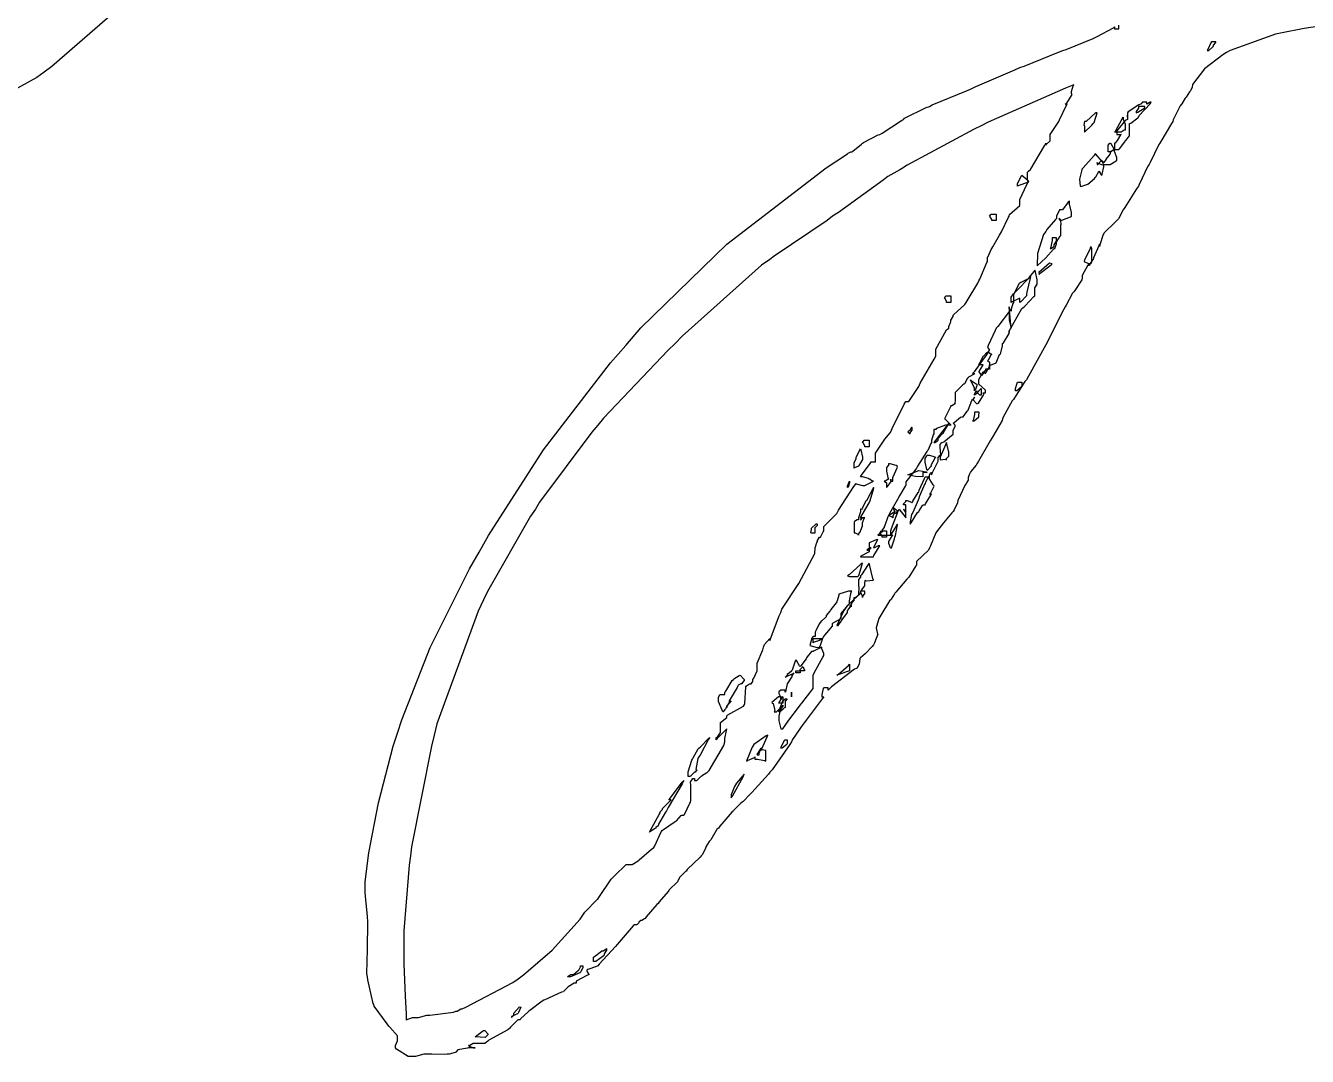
# Model space of a CAD drawing. Extents: x 51 to 306, y 22 to 311.
# Drawn here: x 135.87 to 156.86, y 191.98 to 208.86 of the extents above; entities that cross this region are included whole.
import ezdxf

# ---------------------------------------------------------------- set-up
doc = ezdxf.new("R2010")
doc.units = 0
doc.header["$MEASUREMENT"] = 0

msp = doc.modelspace()

# ---------------------------------------------------------------- linework, layer by layer
at = {"color": 7}
for points in [[(160.663, 209.4), (156.808, 208.818), (156.421, 208.738), (156.341, 208.722), (155.601, 208.457), (155.539, 208.421), (155.477, 208.387), (155.177, 208.153), (154.984, 207.9), (154.976, 207.856), (154.976, 207.856), (154.948, 207.796), (154.94, 207.786), (154.93, 207.778), (154.878, 207.69), (154.869, 207.68), (154.86, 207.672), (154.807, 207.584), (154.799, 207.574), (154.781, 207.548), (154.666, 207.319), (154.657, 207.293), (154.639, 207.258), (154.463, 206.966), (154.446, 206.94), (154.428, 206.914), (154.287, 206.623), (154.27, 206.587), (154.252, 206.561), (154.11, 206.261), (154.094, 206.235), (154.066, 206.19), (153.873, 205.882), (153.847, 205.846), (153.847, 205.846), (153.767, 205.697), (153.741, 205.669), (153.713, 205.643), (153.537, 205.467), (153.529, 205.457), (153.519, 205.441), (153.466, 205.274), (153.458, 205.246), (153.458, 205.246), (153.458, 205.273), (153.458, 205.281), (153.449, 205.255), (153.361, 205.062), (153.352, 205.034), (153.343, 205.026), (153.29, 204.938), (153.282, 204.928), (153.282, 204.928), (153.282, 204.956), (153.282, 204.964), (153.264, 204.938), (153.176, 204.772), (153.176, 204.717), (153.166, 204.701), (153.052, 204.523), (153.035, 204.505), (153.017, 204.479), (152.911, 204.286), (152.893, 204.258), (152.867, 204.206), (152.638, 203.755), (152.612, 203.693), (152.576, 203.633), (152.294, 203.121), (152.26, 203.06), (152.232, 203.033), (152.064, 202.769), (152.047, 202.741), (152.029, 202.715), (151.879, 202.452), (151.871, 202.424), (151.861, 202.398), (151.711, 202.134), (151.694, 202.106), (151.667, 202.062), (151.474, 201.727), (151.448, 201.683), (151.438, 201.666), (151.35, 201.56), (151.342, 201.542), (151.332, 201.534), (151.306, 201.461), (151.306, 201.436), (151.306, 201.42), (151.28, 201.375), (151.271, 201.366), (151.253, 201.331), (151.138, 201.083), (151.129, 201.047), (151.129, 201.047), (151.076, 200.934), (151.059, 200.907), (151.041, 200.881), (150.905, 200.718), (150.785, 200.572), (150.777, 200.554), (150.777, 200.554), (150.688, 200.343), (150.672, 200.308), (150.654, 200.273), (150.46, 200.087), (150.46, 200.025), (150.45, 200.017), (150.336, 199.831), (150.319, 199.813), (150.301, 199.796), (150.124, 199.584), (150.107, 199.566), (150.097, 199.558), (150.045, 199.47), (150.037, 199.46), (150.019, 199.444), (149.877, 199.205), (149.86, 199.179), (149.842, 199.153), (149.802, 198.998), (149.819, 198.896), (149.824, 198.896), (149.824, 198.896), (149.771, 198.756), (149.754, 198.72), (149.736, 198.694), (149.62, 198.575), (149.542, 198.508), (149.542, 198.508), (149.532, 198.5), (149.52, 198.407), (149.483, 198.331), (149.472, 198.331), (149.444, 198.323), (149.065, 198.033), (149.013, 197.979), (149.013, 197.979), (149.013, 198.006), (149.013, 198.015), (148.995, 198.015), (148.955, 198.015), (148.942, 198.015), (148.933, 198.006), (148.908, 197.907), (148.908, 197.872), (148.908, 197.872), (148.933, 197.872), (148.942, 197.872), (148.915, 197.838), (148.652, 197.485), (148.626, 197.449), (148.598, 197.415), (148.43, 197.168), (148.413, 197.133), (148.386, 197.088), (148.095, 196.674), (148.06, 196.638), (148.033, 196.603), (147.76, 196.303), (147.744, 196.285), (147.734, 196.277), (147.62, 196.154), (147.602, 196.144), (147.584, 196.128), (147.469, 196.014), (147.461, 196.004), (147.434, 195.978), (147.241, 195.749), (147.215, 195.721), (147.197, 195.705), (147.09, 195.527), (147.072, 195.509), (147.063, 195.501), (147.011, 195.413), (147.002, 195.403), (147.011, 195.396), (146.949, 195.281), (146.932, 195.263), (146.914, 195.246), (146.702, 195.043), (146.685, 195.016), (146.675, 195.007), (146.587, 194.919), (146.579, 194.91), (146.57, 194.902), (146.543, 194.84), (146.543, 194.84), (146.543, 194.84), (146.411, 194.707), (146.403, 194.697), (146.393, 194.681), (146.243, 194.514), (146.226, 194.487), (146.208, 194.47), (146.032, 194.266), (146.014, 194.24), (146.004, 194.232), (145.959, 194.204), (145.944, 194.204), (145.944, 194.204), (145.91, 194.178), (145.91, 194.168), (145.91, 194.168), (145.882, 194.143), (145.874, 194.134), (145.874, 194.134), (145.846, 194.134), (145.838, 194.134), (145.82, 194.117), (145.591, 193.851), (145.557, 193.815), (145.529, 193.781), (145.264, 193.49), (145.238, 193.463), (145.22, 193.455), (145.078, 193.402), (145.062, 193.392), (145.062, 193.376), (145.088, 193.332), (145.098, 193.322), (145.062, 193.306), (144.885, 193.213), (144.885, 193.182), (144.85, 193.182), (144.753, 193.12), (144.745, 193.11), (144.735, 193.102), (144.683, 193.05), (144.675, 193.04), (144.647, 193.032), (144.373, 192.909), (144.356, 192.899), (144.329, 192.883), (144.126, 192.732), (144.11, 192.723), (144.092, 192.706), (143.977, 192.599), (143.969, 192.581), (143.969, 192.581), (143.941, 192.581), (143.933, 192.581), (143.924, 192.573), (143.809, 192.458), (143.793, 192.44), (143.765, 192.414), (143.456, 192.246), (143.44, 192.228), (143.44, 192.228), (143.386, 192.194), (143.368, 192.194), (143.368, 192.194), (143.342, 192.194), (143.334, 192.194), (143.306, 192.194), (143.247, 192.194), (143.228, 192.194), (143.2, 192.194), (143.141, 192.158), (143.122, 192.158), (143.13, 192.15), (143.203, 192.123), (143.228, 192.123), (143.2, 192.123), (143.141, 192.123), (143.122, 192.123), (143.104, 192.115), (142.945, 192.088), (142.945, 192.088), (142.911, 192.052), (142.901, 192.043), (142.802, 192.017), (142.769, 192.017), (142.733, 192.009), (142.522, 192.017), (142.452, 192.017), (142.39, 192.017), (142.251, 191.981), (142.205, 191.981), (142.133, 191.981), (141.939, 192.097), (141.923, 192.123), (141.923, 192.159), (141.957, 192.238), (141.957, 192.264), (141.957, 192.318), (141.833, 192.458), (141.817, 192.476), (141.789, 192.512), (141.578, 192.803), (141.57, 192.829), (141.56, 192.847), (141.472, 193.234), (141.464, 193.286), (141.454, 193.34), (141.464, 193.729), (141.472, 194.186), (141.464, 194.274), (141.464, 194.274), (141.436, 194.602), (141.428, 194.663), (141.428, 194.84), (141.49, 195.316), (141.5, 195.369), (141.516, 195.457), (141.648, 196.136), (141.887, 197.062), (141.957, 197.273), (142.028, 197.493), (142.495, 198.676), (143.138, 199.964), (143.298, 200.237), (143.447, 200.511), (144.351, 201.917), (145.449, 203.342), (145.697, 203.623), (145.944, 203.915), (147.355, 205.286), (148.978, 206.535), (149.331, 206.764), (149.339, 206.773), (149.385, 206.798), (149.401, 206.798), (149.418, 206.808), (149.56, 206.922), (149.578, 206.94), (149.594, 206.95), (149.833, 207.072), (149.86, 207.081), (149.895, 207.099), (150.212, 207.311), (150.247, 207.327), (150.265, 207.345), (150.618, 207.523), (150.672, 207.54), (150.716, 207.567), (151.28, 207.796), (151.342, 207.822), (151.42, 207.858), (152.073, 208.14), (152.153, 208.175), (152.224, 208.201), (152.787, 208.43), (152.859, 208.456), (152.911, 208.474), (153.352, 208.651), (153.388, 208.668), (153.422, 208.686), (153.687, 208.828), (153.705, 208.844), (153.705, 208.844), (153.705, 208.818), (153.705, 208.808), (153.722, 208.808), (153.761, 208.808), (153.775, 208.808), (153.775, 208.826), (153.775, 208.868)], [(137.415, 209.163), (136.295, 208.191), (136.172, 208.103), (136.048, 208.015), (134.753, 207.301)]]:
    msp.add_lwpolyline(points, dxfattribs=at)
for points in [[(155.222, 208.456), (155.248, 208.456), (155.319, 208.519), (155.328, 208.528), (155.328, 208.545), (155.363, 208.586), (155.363, 208.598), (155.345, 208.598), (155.305, 208.598), (155.292, 208.598), (155.283, 208.581), (155.23, 208.474), (155.222, 208.456)], [(152.294, 206.481), (152.328, 206.509), (152.558, 206.896), (152.576, 206.94), (152.576, 206.94), (152.576, 206.914), (152.576, 206.904), (152.585, 206.914), (152.647, 206.974), (152.647, 206.974), (152.647, 207.01), (152.647, 207.082), (152.779, 207.275), (152.789, 207.293), (152.805, 207.319), (152.911, 207.548), (152.929, 207.574), (152.929, 207.574), (152.902, 207.574), (152.893, 207.574), (152.92, 207.592), (153.008, 207.734), (152.999, 207.75), (152.999, 207.786), (153.025, 207.876), (153.035, 207.892), (152.903, 207.84), (151.632, 207.283), (151.518, 207.221), (151.402, 207.169), (150.309, 206.577), (150.213, 206.515), (150.186, 206.499), (149.993, 206.393), (149.967, 206.375), (149.913, 206.331), (149.181, 205.802), (149.085, 205.74), (148.996, 205.669), (148.131, 205.088), (148.06, 205.034), (147.919, 204.938), (146.623, 203.775), (146.509, 203.659), (146.393, 203.545), (145.335, 202.434), (145.238, 202.318), (145.141, 202.204), (144.286, 201.057), (144.216, 200.943), (144.136, 200.828), (143.43, 199.592), (143.368, 199.46), (143.28, 199.275), (142.602, 197.425), (142.558, 197.239), (142.514, 197.062), (142.186, 195.413), (142.169, 195.263), (142.151, 195.114), (142.063, 194.035), (142.063, 193.675), (142.063, 193.499), (142.081, 192.969), (142.099, 192.679), (142.099, 192.581), (142.099, 192.581), (142.204, 192.617), (142.24, 192.617), (142.3, 192.617), (142.44, 192.653), (142.486, 192.653), (142.486, 192.653), (142.875, 192.706), (142.911, 192.723), (142.937, 192.723), (142.995, 192.757), (143.015, 192.757), (143.077, 192.785), (143.845, 193.191), (143.933, 193.252), (144.022, 193.314), (144.493, 193.721), (144.948, 194.23), (145.028, 194.345), (145.036, 194.354), (145.123, 194.443), (145.132, 194.451), (145.141, 194.461), (145.229, 194.549), (145.238, 194.557), (145.255, 194.584), (145.459, 194.884), (145.485, 194.91), (145.511, 194.937), (145.703, 195.122), (145.767, 195.122), (145.802, 195.122), (145.9, 195.184), (145.91, 195.192), (145.918, 195.202), (146.12, 195.377), (146.156, 195.403), (146.173, 195.431), (146.279, 195.659), (146.297, 195.685), (146.313, 195.695), (146.491, 195.819), (146.509, 195.828), (146.526, 195.837), (146.605, 195.924), (146.615, 195.932), (146.615, 195.932), (146.649, 195.932), (146.649, 195.932), (146.658, 195.942), (146.746, 196.128), (146.756, 196.144), (146.764, 196.172), (146.764, 196.435), (146.756, 196.461), (146.756, 196.479), (146.792, 196.52), (146.792, 196.533), (146.826, 196.533), (146.826, 196.533), (146.826, 196.507), (146.826, 196.497), (146.826, 196.497), (146.852, 196.497), (146.862, 196.497), (146.862, 196.497), (146.922, 196.559), (146.932, 196.567), (146.94, 196.577), (147.028, 196.63), (147.038, 196.638), (147.064, 196.665), (147.303, 197.072), (147.321, 197.133), (147.321, 197.186), (147.345, 197.317), (147.355, 197.343), (147.337, 197.327), (147.195, 197.185), (147.179, 197.167), (147.179, 197.167), (147.179, 197.195), (147.179, 197.203), (147.195, 197.203), (147.249, 197.283), (147.249, 197.309), (147.249, 197.309), (147.249, 197.363), (147.249, 197.379), (147.249, 197.397), (147.249, 197.437), (147.249, 197.449), (147.249, 197.449), (147.355, 197.529), (147.355, 197.556), (147.372, 197.574), (147.628, 197.715), (147.638, 197.732), (147.646, 197.759), (147.664, 198.033), (147.673, 198.049), (147.673, 198.049), (147.726, 198.085), (147.744, 198.085), (147.752, 198.085), (147.778, 198.121), (147.778, 198.121), (147.778, 198.121), (147.778, 198.147), (147.778, 198.155), (147.796, 198.173), (147.85, 198.293), (147.85, 198.331), (147.85, 198.42), (147.945, 198.64), (147.954, 198.684), (147.969, 198.724), (148.06, 198.826), (148.06, 198.826), (148.06, 198.826), (148.06, 198.8), (148.06, 198.79), (148.069, 198.818), (148.209, 199.197), (148.237, 199.249), (148.253, 199.303), (148.532, 199.726), (148.792, 200.219), (148.802, 200.308), (148.802, 200.308), (148.827, 200.396), (148.836, 200.414), (148.836, 200.431), (148.872, 200.484), (148.872, 200.484), (148.889, 200.484), (148.933, 200.572), (148.942, 200.59), (148.942, 200.608), (148.942, 200.648), (148.942, 200.66), (148.969, 200.688), (149.145, 200.863), (149.155, 200.871), (149.181, 200.925), (149.436, 201.313), (149.472, 201.366), (149.472, 201.357), (149.578, 201.33), (149.614, 201.33), (149.614, 201.33), (149.736, 201.392), (149.754, 201.4), (149.736, 201.4), (149.696, 201.436), (149.684, 201.436), (149.674, 201.446), (149.575, 201.472), (149.542, 201.472), (149.56, 201.498), (149.701, 201.693), (149.718, 201.719), (149.736, 201.719), (149.776, 201.719), (149.79, 201.719), (149.79, 201.737), (149.79, 201.789), (149.79, 201.789), (149.79, 201.861), (149.921, 202.055), (149.931, 202.071), (149.939, 202.089), (150.027, 202.195), (150.037, 202.212), (150.063, 202.266), (150.256, 202.663), (150.283, 202.707), (150.336, 202.707), (150.478, 202.919), (150.496, 202.953), (150.522, 203.007), (150.75, 203.402), (150.777, 203.447), (150.777, 203.562), (150.953, 203.879), (150.989, 203.906), (150.989, 203.933), (151.015, 204.003), (151.025, 204.012), (151.025, 204.039), (151.059, 204.099), (151.059, 204.118), (151.068, 204.127), (151.253, 204.294), (151.271, 204.329), (151.288, 204.356), (151.464, 204.647), (151.482, 204.681), (151.5, 204.709), (151.614, 204.982), (151.624, 205), (151.624, 205.018), (151.624, 205.058), (151.624, 205.07), (151.632, 205.08), (151.685, 205.194), (151.694, 205.21), (151.711, 205.238), (151.817, 205.431), (151.835, 205.457), (151.853, 205.485), (151.967, 205.723), (151.977, 205.74), (151.985, 205.767), (152.153, 205.916), (152.153, 205.916), (152.153, 206.014), (152.266, 206.261), (152.294, 206.305), (152.276, 206.296), (152.134, 206.244), (152.117, 206.235), (152.117, 206.279), (152.178, 206.403), (152.188, 206.411), (152.188, 206.412), (152.284, 206.332), (152.294, 206.305), (152.276, 206.332), (152.276, 206.465), (152.294, 206.481)], [(153.388, 206.764), (153.37, 206.737), (153.192, 206.533), (153.176, 206.515), (153.166, 206.499), (153.132, 206.349), (153.139, 206.235), (153.142, 206.235), (153.15, 206.226), (153.264, 206.266), (153.378, 206.358), (153.388, 206.375), (153.396, 206.385), (153.449, 206.473), (153.458, 206.481), (153.458, 206.465), (153.484, 206.421), (153.494, 206.411), (153.502, 206.429), (153.529, 206.549), (153.529, 206.587), (153.545, 206.587), (153.585, 206.587), (153.599, 206.587), (153.633, 206.587), (153.731, 206.649), (153.741, 206.658), (153.741, 206.702), (153.705, 206.801), (153.705, 206.834), (153.722, 206.834), (153.761, 206.834), (153.775, 206.834), (153.784, 206.843), (153.872, 206.958), (153.881, 206.974), (153.89, 206.984), (153.952, 207.057), (153.952, 207.081), (153.952, 207.125), (153.952, 207.224), (153.952, 207.257), (153.97, 207.266), (154.084, 207.355), (154.094, 207.363), (154.11, 207.391), (154.287, 207.584), (154.304, 207.61), (154.287, 207.61), (154.243, 207.584), (154.234, 207.574), (154.234, 207.574), (154.234, 207.602), (154.234, 207.61), (154.216, 207.61), (154.176, 207.61), (154.164, 207.61), (154.164, 207.61), (154.136, 207.574), (154.128, 207.574), (154.102, 207.566), (153.925, 207.451), (153.917, 207.433), (153.917, 207.417), (153.917, 207.377), (153.917, 207.363), (153.917, 207.363), (153.917, 207.397), (153.917, 207.397), (153.917, 207.381), (153.917, 207.341), (153.917, 207.327), (153.881, 207.311), (153.741, 207.138), (153.741, 207.081), (153.757, 207.081), (153.797, 207.081), (153.811, 207.081), (153.802, 207.072), (153.749, 206.984), (153.741, 206.974), (153.741, 206.974), (153.713, 206.94), (153.705, 206.94), (153.705, 206.922), (153.705, 206.882), (153.705, 206.868), (153.705, 206.842), (153.635, 206.784), (153.635, 206.764), (153.625, 206.755), (153.58, 206.692), (153.565, 206.692), (153.565, 206.676), (153.529, 206.622), (153.529, 206.622), (153.501, 206.64), (153.396, 206.755), (153.388, 206.764)], [(154.094, 207.54), (154.094, 207.513), (154.058, 207.454), (154.058, 207.433), (154.084, 207.443), (154.2, 207.516), (154.2, 207.54), (154.172, 207.54), (154.113, 207.54), (154.094, 207.54)], [(153.212, 207.117), (153.212, 207.117), (153.334, 207.231), (153.352, 207.257), (153.369, 207.275), (153.422, 207.433), (153.422, 207.433), (153.395, 207.433), (153.317, 207.363), (153.238, 207.293), (153.212, 207.293), (153.212, 207.293), (153.202, 207.231), (153.212, 207.221), (153.212, 207.195), (153.212, 207.137), (153.212, 207.117)], [(153.847, 207.363), (153.847, 207.329), (153.881, 207.249), (153.881, 207.221), (153.881, 207.221), (153.881, 207.169), (153.881, 207.151), (153.863, 207.151), (153.811, 207.117), (153.811, 207.117), (153.784, 207.117), (153.724, 207.117), (153.705, 207.117), (153.722, 207.134), (153.829, 207.337), (153.847, 207.363)], [(153.599, 206.798), (153.599, 206.825), (153.599, 206.885), (153.599, 206.904), (153.599, 206.904), (153.625, 206.94), (153.635, 206.94), (153.643, 206.932), (153.695, 206.843), (153.705, 206.834), (153.695, 206.825), (153.622, 206.798), (153.599, 206.798)], [(153.422, 206.622), (153.422, 206.622), (153.422, 206.587), (153.422, 206.587), (153.431, 206.587), (153.458, 206.613), (153.458, 206.622), (153.494, 206.658), (153.494, 206.641), (153.519, 206.597), (153.529, 206.587), (153.511, 206.579), (153.422, 206.612), (153.422, 206.622)], [(152.823, 205.669), (152.84, 205.679), (152.981, 205.732), (152.999, 205.74), (152.999, 205.802), (152.965, 205.941), (152.965, 205.986), (152.947, 205.97), (152.853, 205.846), (152.823, 205.846), (152.805, 205.846), (152.753, 205.741), (152.753, 205.705), (152.735, 205.687), (152.593, 205.521), (152.576, 205.493), (152.54, 205.441), (152.44, 205.132), (152.436, 204.928), (152.436, 204.928), (152.436, 204.928), (152.576, 205.058), (152.707, 205.202), (152.717, 205.21), (152.725, 205.21), (152.753, 205.291), (152.753, 205.317), (152.761, 205.326), (152.813, 205.414), (152.823, 205.423), (152.823, 205.467), (152.823, 205.566), (152.823, 205.599), (152.831, 205.607), (152.823, 205.669), (152.823, 205.669)], [(151.765, 205.669), (151.747, 205.669), (151.707, 205.669), (151.694, 205.669), (151.694, 205.687), (151.667, 205.732), (151.658, 205.74), (151.658, 205.74), (151.685, 205.776), (151.694, 205.776), (151.711, 205.776), (151.751, 205.776), (151.765, 205.776), (151.765, 205.75), (151.765, 205.69), (151.765, 205.669)], [(152.823, 205.669), (152.823, 205.679), (152.789, 205.705), (152.789, 205.705), (152.789, 205.705), (152.813, 205.669), (152.823, 205.669), (152.823, 205.669), (152.823, 205.669), (152.823, 205.669)], [(152.647, 205.21), (152.663, 205.21), (152.707, 205.238), (152.717, 205.246), (152.717, 205.274), (152.753, 205.333), (152.753, 205.353), (152.753, 205.353), (152.753, 205.379), (152.753, 205.387), (152.735, 205.387), (152.695, 205.387), (152.683, 205.387), (152.683, 205.343), (152.655, 205.22), (152.647, 205.21)], [(153.212, 205), (153.212, 205), (153.212, 205), (153.212, 205), (153.22, 205.026), (153.308, 205.22), (153.318, 205.246), (153.326, 205.212), (153.326, 204.982), (153.318, 204.964), (153.29, 204.964), (153.22, 204.991), (153.212, 205)], [(152.683, 204.964), (152.64, 204.972), (152.462, 204.822), (152.47, 204.788), (152.487, 204.806), (152.665, 204.947), (152.683, 204.964)], [(152.4, 204.541), (152.4, 204.568), (152.436, 204.628), (152.436, 204.647), (152.436, 204.701), (152.408, 204.832), (152.4, 204.858), (152.39, 204.841), (152.302, 204.735), (152.294, 204.717), (152.276, 204.709), (152.17, 204.657), (152.153, 204.647), (152.144, 204.639), (152.047, 204.459), (152.047, 204.399), (152.047, 204.383), (152.047, 204.342), (152.047, 204.329), (152.038, 204.312), (152.011, 204.22), (152.011, 204.188), (152.011, 204.188), (152.011, 204.214), (152.011, 204.222), (151.985, 204.188), (151.791, 203.933), (151.765, 203.906), (151.747, 203.871), (151.632, 203.624), (151.624, 203.589), (151.658, 203.553), (151.649, 203.545), (151.597, 203.456), (151.588, 203.447), (151.57, 203.42), (151.404, 203.192), (151.378, 203.164), (151.378, 203.164), (151.402, 203.164), (151.412, 203.164), (151.402, 203.156), (151.314, 203.104), (151.306, 203.094), (151.296, 203.086), (151.244, 202.998), (151.235, 202.988), (151.217, 202.98), (151.095, 202.854), (151.095, 202.811), (151.095, 202.811), (151.095, 202.759), (151.095, 202.741), (151.095, 202.724), (151.088, 202.678), (151.095, 202.671), (151.085, 202.663), (151.04, 202.635), (151.025, 202.635), (151.015, 202.619), (150.927, 202.442), (150.919, 202.424), (150.927, 202.416), (151.015, 202.328), (151.025, 202.318), (151.025, 202.318), (150.997, 202.318), (150.989, 202.318), (150.935, 202.318), (150.785, 202.266), (150.777, 202.248), (150.777, 202.248), (150.75, 202.248), (150.742, 202.248), (150.742, 202.231), (150.742, 202.191), (150.742, 202.178), (150.732, 202.16), (150.706, 202.067), (150.706, 202.035), (150.697, 202.019), (150.644, 201.905), (150.636, 201.895), (150.627, 201.887), (150.476, 201.648), (150.46, 201.613), (150.432, 201.578), (150.283, 201.392), (150.283, 201.33), (150.274, 201.322), (150.186, 201.172), (150.177, 201.154), (150.168, 201.137), (150.017, 200.872), (150.001, 200.837), (149.991, 200.82), (149.939, 200.678), (149.931, 200.66), (149.931, 200.644), (149.895, 200.604), (149.895, 200.59), (149.895, 200.572), (149.824, 200.518), (149.824, 200.518), (149.824, 200.518), (150.009, 200.518), (150.071, 200.518), (150.061, 200.51), (150.009, 200.423), (150.001, 200.414), (150.001, 200.387), (150.027, 200.317), (150.037, 200.308), (150.053, 200.308), (150.097, 200.458), (150.107, 200.484), (150.115, 200.511), (150.151, 200.686), (150.143, 200.695), (150.133, 200.678), (150.045, 200.536), (150.037, 200.518), (150.037, 200.536), (150.037, 200.577), (150.037, 200.59), (150.053, 200.626), (150.159, 200.908), (150.177, 200.943), (150.186, 200.925), (150.274, 200.819), (150.283, 200.801), (150.283, 200.819), (150.283, 200.871), (150.283, 200.871), (150.283, 200.889), (150.256, 200.934), (150.247, 200.943), (150.247, 200.943), (150.283, 200.916), (150.283, 200.907), (150.283, 200.925), (150.283, 200.965), (150.283, 200.977), (150.283, 200.977), (150.283, 201.013), (150.283, 201.013), (150.283, 201.013), (150.256, 201.013), (150.247, 201.013), (150.247, 201.031), (150.283, 201.071), (150.283, 201.083), (150.309, 201.083), (150.38, 201.057), (150.39, 201.047), (150.398, 201.075), (150.486, 201.216), (150.496, 201.224), (150.504, 201.252), (150.591, 201.446), (150.6, 201.472), (150.618, 201.472), (150.658, 201.472), (150.672, 201.472), (150.654, 201.472), (150.609, 201.384), (150.6, 201.366), (150.591, 201.349), (150.504, 201.145), (150.496, 201.119), (150.486, 201.093), (150.398, 200.889), (150.39, 200.871), (150.38, 200.855), (150.354, 200.735), (150.354, 200.695), (150.37, 200.722), (150.478, 200.89), (150.496, 200.907), (150.504, 200.916), (150.556, 201.005), (150.566, 201.013), (150.566, 201.013), (150.591, 201.013), (150.6, 201.013), (150.609, 201.031), (150.697, 201.173), (150.706, 201.19), (150.706, 201.19), (150.68, 201.19), (150.672, 201.19), (150.688, 201.199), (150.75, 201.322), (150.742, 201.33), (150.732, 201.34), (150.68, 201.428), (150.672, 201.436), (150.672, 201.454), (150.672, 201.494), (150.672, 201.506), (150.672, 201.506), (150.697, 201.542), (150.706, 201.542), (150.706, 201.542), (150.706, 201.506), (150.706, 201.506), (150.723, 201.542), (150.813, 201.728), (150.813, 201.789), (150.848, 201.825), (150.857, 201.834), (150.848, 201.96), (150.848, 202.001), (150.848, 202.001), (150.873, 202.035), (150.883, 202.035), (150.909, 202.045), (151.059, 202.171), (151.059, 202.212), (151.059, 202.239), (151.095, 202.299), (151.095, 202.318), (151.059, 202.354), (151.076, 202.364), (151.183, 202.45), (151.201, 202.458), (151.227, 202.458), (151.288, 202.548), (151.306, 202.565), (151.314, 202.583), (151.368, 202.724), (151.378, 202.741), (151.386, 202.741), (151.412, 202.777), (151.412, 202.777), (151.412, 202.777), (151.386, 202.741), (151.378, 202.741), (151.386, 202.733), (151.438, 202.68), (151.448, 202.671), (151.474, 202.68), (151.562, 202.821), (151.554, 202.847), (151.554, 202.847), (151.579, 202.847), (151.588, 202.847), (151.588, 202.891), (151.482, 202.99), (151.482, 203.024), (151.482, 203.068), (151.544, 203.183), (151.554, 203.2), (151.588, 203.164), (151.597, 203.174), (151.658, 203.273), (151.658, 203.306), (151.685, 203.306), (151.755, 203.332), (151.765, 203.34), (151.765, 203.34), (151.817, 203.474), (151.835, 203.483), (151.843, 203.501), (151.871, 203.62), (151.871, 203.659), (151.887, 203.668), (151.977, 203.82), (151.977, 203.87), (151.977, 203.87), (151.977, 203.845), (151.977, 203.835), (151.985, 203.871), (152.188, 204.232), (152.224, 204.258), (152.24, 204.276), (152.382, 204.427), (152.4, 204.435), (152.4, 204.462), (152.4, 204.521), (152.4, 204.541)], [(152.33, 204.752), (152.32, 204.725), (152.268, 204.497), (152.26, 204.471), (152.26, 204.436), (152.17, 204.338), (152.153, 204.329), (152.153, 204.347), (152.153, 204.386), (152.153, 204.399), (152.144, 204.391), (152.029, 204.338), (152.011, 204.329), (152.011, 204.347), (152.011, 204.386), (152.011, 204.399), (152.011, 204.417), (152.047, 204.471), (152.047, 204.471), (152.083, 204.505), (152.109, 204.532), (152.302, 204.725), (152.33, 204.752), (152.33, 204.752), (152.33, 204.752), (152.33, 204.752)], [(151.025, 204.329), (151.007, 204.329), (150.966, 204.329), (150.953, 204.329), (150.953, 204.347), (150.927, 204.391), (150.919, 204.399), (150.919, 204.399), (150.943, 204.435), (150.953, 204.435), (150.971, 204.435), (151.011, 204.435), (151.025, 204.435), (151.025, 204.409), (151.025, 204.349), (151.025, 204.329)], [(151.977, 204.082), (151.977, 204.038), (152.011, 203.906), (152.011, 203.906), (151.977, 204.258), (151.977, 204.214), (151.977, 204.082), (151.977, 204.082)], [(151.482, 203.2), (151.491, 203.21), (151.544, 203.298), (151.554, 203.306), (151.536, 203.306), (151.495, 203.306), (151.482, 203.306), (151.491, 203.324), (151.544, 203.438), (151.554, 203.447), (151.562, 203.456), (151.614, 203.509), (151.624, 203.517), (151.641, 203.517), (151.681, 203.483), (151.694, 203.483), (151.685, 203.474), (151.632, 203.386), (151.624, 203.376), (151.624, 203.376), (151.658, 203.35), (151.658, 203.34), (151.658, 203.34), (151.658, 203.316), (151.658, 203.306), (151.658, 203.27), (151.658, 203.27), (151.658, 203.246), (151.658, 203.236), (151.658, 203.236), (151.632, 203.236), (151.624, 203.236), (151.624, 203.236), (151.597, 203.236), (151.588, 203.236), (151.588, 203.218), (151.554, 203.178), (151.554, 203.164), (151.554, 203.164), (151.526, 203.13), (151.518, 203.13), (151.518, 203.148), (151.482, 203.2), (151.482, 203.2)], [(151.342, 203.06), (151.342, 203.06), (151.342, 203.06), (151.342, 203.06), (151.358, 203.051), (151.438, 202.998), (151.448, 202.988), (151.448, 202.962), (151.42, 202.893), (151.412, 202.883), (151.412, 202.927), (151.342, 203.06), (151.342, 203.06)], [(151.448, 202.883), (151.448, 202.883), (151.448, 202.847), (151.448, 202.847), (151.448, 202.839), (151.412, 202.811), (151.412, 202.811), (151.412, 202.829), (151.438, 202.875), (151.448, 202.883), (151.448, 202.883), (151.448, 202.883), (151.448, 202.883)], [(151.518, 202.811), (151.5, 202.811), (151.46, 202.847), (151.448, 202.847), (151.456, 202.847), (151.482, 202.875), (151.482, 202.883), (151.518, 202.917), (151.518, 202.891), (151.518, 202.832), (151.518, 202.811), (151.518, 202.811), (151.518, 202.811), (151.518, 202.811)], [(152.117, 203.024), (152.134, 203.024), (152.174, 203.024), (152.188, 203.024), (152.188, 203.024), (152.188, 202.971), (152.188, 202.953), (152.178, 202.945), (152.106, 202.883), (152.083, 202.883), (152.083, 202.919), (152.108, 203.007), (152.117, 203.024)], [(151.412, 202.777), (151.412, 202.777), (151.412, 202.777), (151.412, 202.777), (151.412, 202.777), (151.412, 202.777), (151.412, 202.777), (151.412, 202.777), (151.412, 202.777), (151.412, 202.777)], [(151.378, 202.388), (151.404, 202.388), (151.473, 202.45), (151.482, 202.458), (151.482, 202.476), (151.488, 202.525), (151.482, 202.53), (151.464, 202.53), (151.424, 202.53), (151.412, 202.53), (151.412, 202.496), (151.386, 202.398), (151.378, 202.388)], [(150.39, 202.282), (150.38, 202.282), (150.354, 202.248), (150.354, 202.248), (150.354, 202.239), (150.319, 202.212), (150.319, 202.212), (150.354, 202.178), (150.354, 202.195), (150.39, 202.236), (150.39, 202.248), (150.39, 202.248), (150.39, 202.282), (150.39, 202.282), (150.39, 202.282), (150.39, 202.282), (150.39, 202.282)], [(150.989, 202.354), (150.989, 202.354), (150.989, 202.354), (150.989, 202.354), (150.961, 202.319), (150.768, 202.063), (150.742, 202.035), (150.759, 202.035), (150.803, 202.063), (150.813, 202.071), (150.813, 202.099), (150.873, 202.169), (150.883, 202.178), (150.899, 202.187), (150.979, 202.328), (150.989, 202.354)], [(149.684, 201.965), (149.666, 201.965), (149.626, 201.965), (149.614, 201.965), (149.614, 201.983), (149.586, 202.027), (149.578, 202.035), (149.578, 202.035), (149.604, 202.071), (149.614, 202.071), (149.63, 202.071), (149.67, 202.071), (149.684, 202.071), (149.684, 202.045), (149.684, 201.986), (149.684, 201.965)], [(150.953, 201.753), (150.953, 201.771), (150.989, 201.812), (150.989, 201.825), (150.989, 201.879), (150.953, 202.035), (150.953, 202.035), (150.953, 202.035), (150.901, 201.921), (150.848, 201.796), (150.848, 201.753), (150.848, 201.753), (150.935, 201.763), (150.953, 201.753)], [(149.437, 201.613), (149.437, 201.613), (149.437, 201.666), (149.437, 201.683), (149.437, 201.71), (149.472, 201.769), (149.472, 201.789), (149.472, 201.789), (149.532, 201.913), (149.542, 201.929), (149.55, 201.913), (149.578, 201.793), (149.578, 201.753), (149.568, 201.745), (149.516, 201.658), (149.508, 201.648), (149.508, 201.648), (149.445, 201.622), (149.437, 201.613)], [(150.706, 201.648), (150.697, 201.64), (150.644, 201.586), (150.636, 201.577), (150.627, 201.595), (150.6, 201.714), (150.6, 201.753), (150.6, 201.771), (150.627, 201.816), (150.636, 201.825), (150.671, 201.825), (150.759, 201.798), (150.777, 201.789), (150.759, 201.781), (150.697, 201.658), (150.706, 201.648)], [(150.001, 201.683), (150.001, 201.666), (149.967, 201.626), (149.967, 201.613), (149.967, 201.568), (149.991, 201.464), (150.001, 201.436), (149.991, 201.428), (149.946, 201.4), (149.931, 201.4), (149.931, 201.4), (149.967, 201.375), (149.967, 201.366), (149.967, 201.349), (149.967, 201.309), (149.967, 201.296), (149.983, 201.313), (150.049, 201.4), (150.071, 201.4), (150.071, 201.462), (150.151, 201.631), (150.143, 201.648), (150.125, 201.658), (150.031, 201.683), (150.001, 201.683)], [(150.566, 201.542), (150.566, 201.506), (150.566, 201.472), (150.566, 201.472), (150.442, 201.476), (150.319, 201.506), (150.319, 201.506), (150.496, 201.577), (150.496, 201.577), (150.618, 201.552), (150.636, 201.542), (150.618, 201.542), (150.566, 201.542), (150.566, 201.542)], [(149.365, 201.4), (149.365, 201.4), (149.365, 201.4), (149.365, 201.4), (149.365, 201.374), (149.339, 201.305), (149.331, 201.296), (149.331, 201.322), (149.356, 201.392), (149.365, 201.4)], [(150.037, 201.436), (150.037, 201.436), (150.037, 201.4), (150.037, 201.4), (150.037, 201.4), (150.037, 201.428), (150.037, 201.436), (150.037, 201.436), (150.037, 201.436), (150.037, 201.436)], [(149.508, 200.518), (149.508, 200.536), (149.542, 200.577), (149.542, 200.59), (149.55, 200.6), (149.578, 200.671), (149.578, 200.695), (149.578, 200.722), (149.604, 200.793), (149.614, 200.801), (149.596, 200.801), (149.554, 200.801), (149.542, 200.801), (149.55, 200.811), (149.666, 201.021), (149.684, 201.047), (149.701, 201.083), (149.762, 201.287), (149.754, 201.296), (149.745, 201.278), (149.656, 201.111), (149.648, 201.083), (149.63, 201.075), (149.568, 200.961), (149.578, 200.943), (149.578, 200.943), (149.55, 200.943), (149.542, 200.943), (149.542, 200.899), (149.508, 200.799), (149.508, 200.767), (149.49, 200.767), (149.445, 200.74), (149.437, 200.731), (149.437, 200.731), (149.437, 200.678), (149.437, 200.66), (149.437, 200.634), (149.437, 200.575), (149.437, 200.554), (149.454, 200.554), (149.508, 200.528), (149.508, 200.518)], [(150.071, 200.977), (150.079, 200.969), (150.143, 200.924), (150.143, 200.907), (150.143, 200.907), (150.115, 200.871), (150.107, 200.871), (150.107, 200.899), (150.079, 200.969), (150.071, 200.977)], [(150.177, 200.977), (150.177, 200.977), (150.177, 200.977), (150.177, 200.977)], [(149.542, 200.767), (149.55, 200.767), (149.578, 200.801), (149.578, 200.801), (149.578, 200.801), (149.542, 200.776), (149.542, 200.767)], [(150.001, 200.837), (150.009, 200.846), (150.107, 200.907), (150.107, 200.907), (150.107, 200.907), (150.071, 200.828), (150.071, 200.801), (150.061, 200.811), (150.001, 200.837), (150.001, 200.837)], [(150.177, 200.907), (150.177, 200.907), (150.177, 200.907), (150.177, 200.907)], [(148.802, 200.554), (148.802, 200.554), (148.802, 200.554), (148.802, 200.554), (148.802, 200.572), (148.802, 200.612), (148.802, 200.624), (148.802, 200.642), (148.836, 200.682), (148.836, 200.695), (148.81, 200.695), (148.74, 200.634), (148.732, 200.624), (148.732, 200.608), (148.725, 200.561), (148.732, 200.554), (148.748, 200.554), (148.788, 200.554), (148.802, 200.554)], [(149.967, 200.484), (149.949, 200.484), (149.907, 200.484), (149.895, 200.484), (149.895, 200.502), (149.868, 200.546), (149.86, 200.554), (149.86, 200.554), (149.885, 200.59), (149.895, 200.59), (149.913, 200.59), (149.953, 200.59), (149.967, 200.59), (149.967, 200.564), (149.967, 200.504), (149.967, 200.484)], [(149.754, 200.165), (149.762, 200.183), (149.85, 200.326), (149.86, 200.342), (149.833, 200.342), (149.774, 200.308), (149.754, 200.308), (149.762, 200.317), (149.815, 200.431), (149.824, 200.448), (149.797, 200.44), (149.684, 200.394), (149.684, 200.378), (149.684, 200.378), (149.684, 200.299), (149.684, 200.272), (149.684, 200.245), (149.55, 200.175), (149.542, 200.165), (149.594, 200.165), (149.714, 200.165), (149.754, 200.165)], [(149.718, 200.308), (149.701, 200.308), (149.656, 200.281), (149.648, 200.272), (149.665, 200.272), (149.709, 200.299), (149.718, 200.308), (149.718, 200.308), (149.718, 200.308), (149.718, 200.308)], [(149.754, 199.778), (149.745, 199.806), (149.692, 200.035), (149.684, 200.061), (149.666, 200.035), (149.56, 199.867), (149.542, 199.849), (149.542, 199.832), (149.508, 199.792), (149.508, 199.778), (149.508, 199.734), (149.516, 199.612), (149.508, 199.602), (149.508, 199.532), (149.321, 199.355), (149.295, 199.319), (149.268, 199.285), (149.155, 199.037), (149.155, 199.037), (149.179, 199.037), (149.255, 199.149), (149.331, 199.251), (149.331, 199.283), (149.339, 199.293), (149.385, 199.355), (149.401, 199.355), (149.401, 199.355), (149.374, 199.355), (149.365, 199.355), (149.374, 199.355), (149.401, 199.39), (149.401, 199.39), (149.401, 199.408), (149.437, 199.447), (149.437, 199.46), (149.437, 199.46), (149.437, 199.488), (149.437, 199.496), (149.463, 199.496), (149.532, 199.558), (149.542, 199.566), (149.542, 199.584), (149.578, 199.636), (149.578, 199.636), (149.578, 199.636), (149.614, 199.69), (149.614, 199.708), (149.614, 199.726), (149.619, 199.773), (149.614, 199.778), (149.64, 199.77), (149.754, 199.778), (149.754, 199.778)], [(149.331, 199.849), (149.357, 199.84), (149.498, 199.84), (149.508, 199.849), (149.516, 199.858), (149.568, 200.035), (149.578, 200.061), (149.55, 200.043), (149.357, 199.867), (149.331, 199.849)], [(148.942, 198.86), (148.942, 198.86), (148.942, 198.86), (148.942, 198.86), (148.959, 198.878), (149.085, 199.025), (149.085, 199.073), (149.093, 199.082), (149.225, 199.155), (149.225, 199.179), (149.225, 199.233), (149.339, 199.373), (149.365, 199.39), (149.365, 199.444), (149.392, 199.585), (149.401, 199.602), (149.348, 199.602), (149.189, 199.549), (149.189, 199.532), (149.189, 199.532), (149.163, 199.444), (149.155, 199.426), (149.145, 199.409), (149.057, 199.301), (149.049, 199.283), (149.039, 199.275), (148.978, 199.204), (148.978, 199.179), (148.969, 199.171), (148.916, 199.117), (148.908, 199.107), (148.898, 199.107), (148.872, 199.073), (148.872, 199.073), (148.863, 199.064), (148.81, 198.949), (148.802, 198.931), (148.802, 198.914), (148.802, 198.874), (148.802, 198.86), (148.802, 198.86), (148.775, 198.86), (148.766, 198.86), (148.743, 198.83), (148.712, 198.708), (148.835, 198.677), (148.872, 198.684), (148.88, 198.702), (148.933, 198.844), (148.942, 198.86)], [(149.614, 199.602), (149.596, 199.602), (149.554, 199.602), (149.542, 199.602), (149.542, 199.576), (149.578, 199.517), (149.578, 199.496), (149.578, 199.514), (149.614, 199.554), (149.614, 199.566), (149.614, 199.566), (149.614, 199.594), (149.614, 199.602)], [(148.131, 197.626), (148.165, 197.626), (148.263, 197.724), (148.273, 197.732), (148.273, 197.715), (148.237, 197.676), (148.237, 197.662), (148.227, 197.653), (148.203, 197.554), (148.203, 197.52), (148.203, 197.475), (148.237, 197.343), (148.237, 197.343), (148.27, 197.343), (148.369, 197.485), (148.528, 197.697), (148.555, 197.732), (148.582, 197.768), (148.766, 198.006), (148.766, 198.085), (148.766, 198.085), (148.766, 198.138), (148.766, 198.155), (148.766, 198.173), (148.766, 198.213), (148.766, 198.225), (148.783, 198.261), (148.924, 198.518), (148.942, 198.544), (148.942, 198.579), (148.908, 198.658), (148.908, 198.684), (148.898, 198.676), (148.783, 198.623), (148.766, 198.614), (148.739, 198.614), (148.668, 198.526), (148.66, 198.508), (148.65, 198.491), (148.564, 198.377), (148.555, 198.367), (148.546, 198.377), (148.492, 198.465), (148.483, 198.473), (148.474, 198.456), (148.422, 198.307), (148.413, 198.297), (148.413, 198.289), (148.379, 198.261), (148.379, 198.261), (148.379, 198.261), (148.343, 198.235), (148.343, 198.225), (148.343, 198.225), (148.316, 198.191), (148.307, 198.191), (148.325, 198.2), (148.439, 198.253), (148.449, 198.261), (148.449, 198.261), (148.422, 198.225), (148.413, 198.225), (148.422, 198.209), (148.343, 198.085), (148.343, 198.085), (148.343, 198.085), (148.316, 197.954), (148.307, 197.944), (148.307, 197.944), (148.307, 197.97), (148.307, 197.979), (148.289, 197.979), (148.249, 197.979), (148.237, 197.979), (148.237, 197.979), (148.203, 197.954), (148.203, 197.944), (148.203, 197.926), (148.227, 197.882), (148.237, 197.872), (148.237, 197.872), (148.263, 197.872), (148.273, 197.872), (148.273, 197.872), (148.237, 197.848), (148.237, 197.838), (148.237, 197.838), (148.237, 197.872), (148.237, 197.872), (148.201, 197.872), (148.091, 197.779), (148.096, 197.768), (148.113, 197.759), (148.139, 197.644), (148.131, 197.626)], [(148.766, 198.754), (148.766, 198.772), (148.766, 198.814), (148.766, 198.826), (148.801, 198.826), (148.88, 198.826), (148.908, 198.826), (148.908, 198.818), (148.872, 198.79), (148.872, 198.79), (148.872, 198.79), (148.783, 198.764), (148.766, 198.754), (148.766, 198.754), (148.766, 198.754), (148.766, 198.754)], [(147.425, 197.802), (147.391, 197.768), (147.381, 197.759), (147.329, 197.671), (147.321, 197.662), (147.321, 197.662), (147.293, 197.626), (147.285, 197.626), (147.275, 197.653), (147.215, 197.793), (147.215, 197.838), (147.215, 197.856), (147.239, 197.908), (147.249, 197.908), (147.267, 197.908), (147.307, 197.908), (147.321, 197.908), (147.321, 197.908), (147.321, 197.944), (147.321, 197.944), (147.337, 197.962), (147.443, 198.138), (147.461, 198.155), (147.469, 198.165), (147.557, 198.217), (147.567, 198.225), (147.575, 198.217), (147.628, 198.165), (147.638, 198.155), (147.638, 198.138), (147.602, 198.098), (147.602, 198.085), (147.584, 198.085), (147.54, 198.059), (147.531, 198.049), (147.522, 198.023), (147.407, 197.83), (147.391, 197.802), (147.391, 197.776), (147.355, 197.717), (147.355, 197.696), (147.355, 197.724), (147.416, 197.794), (147.425, 197.802)], [(148.483, 198.261), (148.483, 198.261), (148.483, 198.297), (148.483, 198.297), (148.501, 198.297), (148.542, 198.297), (148.555, 198.297), (148.555, 198.297), (148.555, 198.271), (148.555, 198.261), (148.537, 198.261), (148.496, 198.261), (148.483, 198.261)], [(148.626, 198.297), (148.608, 198.297), (148.568, 198.297), (148.555, 198.297), (148.555, 198.315), (148.59, 198.355), (148.59, 198.367), (148.598, 198.359), (148.626, 198.313), (148.626, 198.297)], [(148.555, 198.297), (148.555, 198.297), (148.555, 198.297), (148.555, 198.297), (148.555, 198.297), (148.555, 198.297), (148.555, 198.297)], [(149.365, 198.402), (149.365, 198.375), (149.365, 198.318), (149.365, 198.297), (149.365, 198.297), (149.189, 198.235), (149.155, 198.225), (149.181, 198.243), (149.348, 198.385), (149.365, 198.402)], [(148.273, 197.872), (148.273, 197.846), (148.273, 197.788), (148.273, 197.768), (148.255, 197.768), (148.215, 197.768), (148.203, 197.768), (148.211, 197.777), (148.263, 197.864), (148.273, 197.872)], [(148.273, 197.802), (148.273, 197.802), (148.273, 197.802), (148.273, 197.802), (148.273, 197.802), (148.307, 197.838), (148.307, 197.838), (148.307, 197.838), (148.334, 197.838), (148.343, 197.838), (148.343, 197.838), (148.316, 197.802), (148.307, 197.802), (148.307, 197.802), (148.307, 197.75), (148.307, 197.732), (148.307, 197.732), (148.307, 197.706), (148.307, 197.696), (148.307, 197.696), (148.273, 197.671), (148.273, 197.662), (148.273, 197.662), (148.219, 197.626), (148.203, 197.626), (148.211, 197.644), (148.263, 197.786), (148.273, 197.802), (148.273, 197.802), (148.273, 197.802), (148.273, 197.802)], [(148.413, 197.872), (148.413, 197.872), (148.413, 197.872), (148.413, 197.872), (148.413, 197.89), (148.413, 197.932), (148.413, 197.944), (148.413, 197.926), (148.413, 197.886), (148.413, 197.872)], [(146.896, 196.886), (146.878, 196.86), (146.845, 196.682), (146.862, 196.674), (146.862, 196.674), (146.834, 196.638), (146.826, 196.638), (146.816, 196.63), (146.764, 196.577), (146.756, 196.567), (146.72, 196.567), (146.72, 196.639), (146.782, 196.833), (146.792, 196.85), (146.8, 196.868), (146.886, 197.018), (146.896, 197.026), (146.914, 197.044), (147.055, 197.186), (147.072, 197.203), (147.055, 197.177), (146.914, 196.912), (146.896, 196.886)], [(147.99, 196.814), (147.99, 196.858), (147.99, 196.958), (147.99, 196.99), (147.99, 196.99), (147.928, 197), (147.92, 196.99), (147.928, 197.018), (148.016, 197.212), (148.026, 197.239), (147.998, 197.23), (147.796, 197.088), (147.778, 197.062), (147.768, 197.044), (147.682, 196.832), (147.673, 196.814), (147.69, 196.824), (147.804, 196.878), (147.814, 196.886), (147.814, 196.886), (147.814, 196.86), (147.814, 196.85), (147.858, 196.85), (147.972, 196.824), (147.99, 196.814)], [(148.307, 197.167), (148.307, 197.167), (148.343, 197.167), (148.343, 197.167), (148.343, 197.167), (148.343, 197.115), (148.343, 197.097), (148.334, 197.088), (148.261, 197.026), (148.237, 197.026), (148.245, 197.044), (148.298, 197.159), (148.307, 197.167)], [(147.884, 196.92), (147.884, 196.948), (147.91, 197.018), (147.92, 197.026), (147.902, 197.018), (147.844, 196.926), (147.85, 196.92), (147.85, 196.92), (147.884, 196.92), (147.884, 196.92)], [(147.638, 196.603), (147.638, 196.603), (147.513, 196.455), (147.497, 196.427), (147.479, 196.401), (147.425, 196.262), (147.425, 196.215), (147.452, 196.251), (147.62, 196.559), (147.638, 196.603)], [(146.19, 195.721), (146.181, 195.713), (146.094, 195.661), (146.086, 195.651), (146.102, 195.687), (146.244, 195.942), (146.262, 195.968), (146.262, 195.986), (146.297, 196.026), (146.297, 196.038), (146.305, 196.048), (146.421, 196.162), (146.439, 196.18), (146.439, 196.18), (146.411, 196.18), (146.403, 196.18), (146.429, 196.216), (146.622, 196.471), (146.649, 196.497), (146.622, 196.445), (146.393, 196.058), (146.367, 196.004), (146.349, 195.978), (146.235, 195.784), (146.226, 195.756), (146.226, 195.756), (146.19, 195.731), (146.19, 195.721)], [(145.308, 193.711), (145.326, 193.711), (145.371, 193.737), (145.38, 193.745), (145.38, 193.719), (145.344, 193.66), (145.344, 193.639), (145.326, 193.623), (145.207, 193.535), (145.168, 193.535), (145.168, 193.552), (145.168, 193.592), (145.168, 193.605), (145.185, 193.614), (145.299, 193.703), (145.308, 193.711)], [(144.815, 193.322), (144.815, 193.322), (144.815, 193.322), (144.815, 193.322), (144.841, 193.322), (144.912, 193.384), (144.921, 193.392), (144.93, 193.392), (144.956, 193.446), (144.956, 193.463), (144.956, 193.463), (144.982, 193.463), (144.992, 193.463), (144.992, 193.437), (144.964, 193.368), (144.956, 193.358), (144.946, 193.35), (144.794, 193.286), (144.745, 193.286), (144.753, 193.296), (144.799, 193.322), (144.815, 193.322)], [(143.969, 192.793), (143.977, 192.785), (143.941, 192.697), (143.933, 192.687), (143.924, 192.679), (143.827, 192.633), (143.827, 192.617), (143.863, 192.653), (143.863, 192.688), (143.951, 192.785), (143.969, 192.793)], [(143.404, 192.3), (143.395, 192.291), (143.228, 192.3), (143.228, 192.3), (143.228, 192.3), (143.351, 192.396), (143.368, 192.404), (143.386, 192.404), (143.44, 192.352), (143.44, 192.334), (143.44, 192.334), (143.412, 192.309), (143.404, 192.3)]]:
    msp.add_lwpolyline(points, close=True, dxfattribs=at)

doc.saveas('drawing.dxf')
